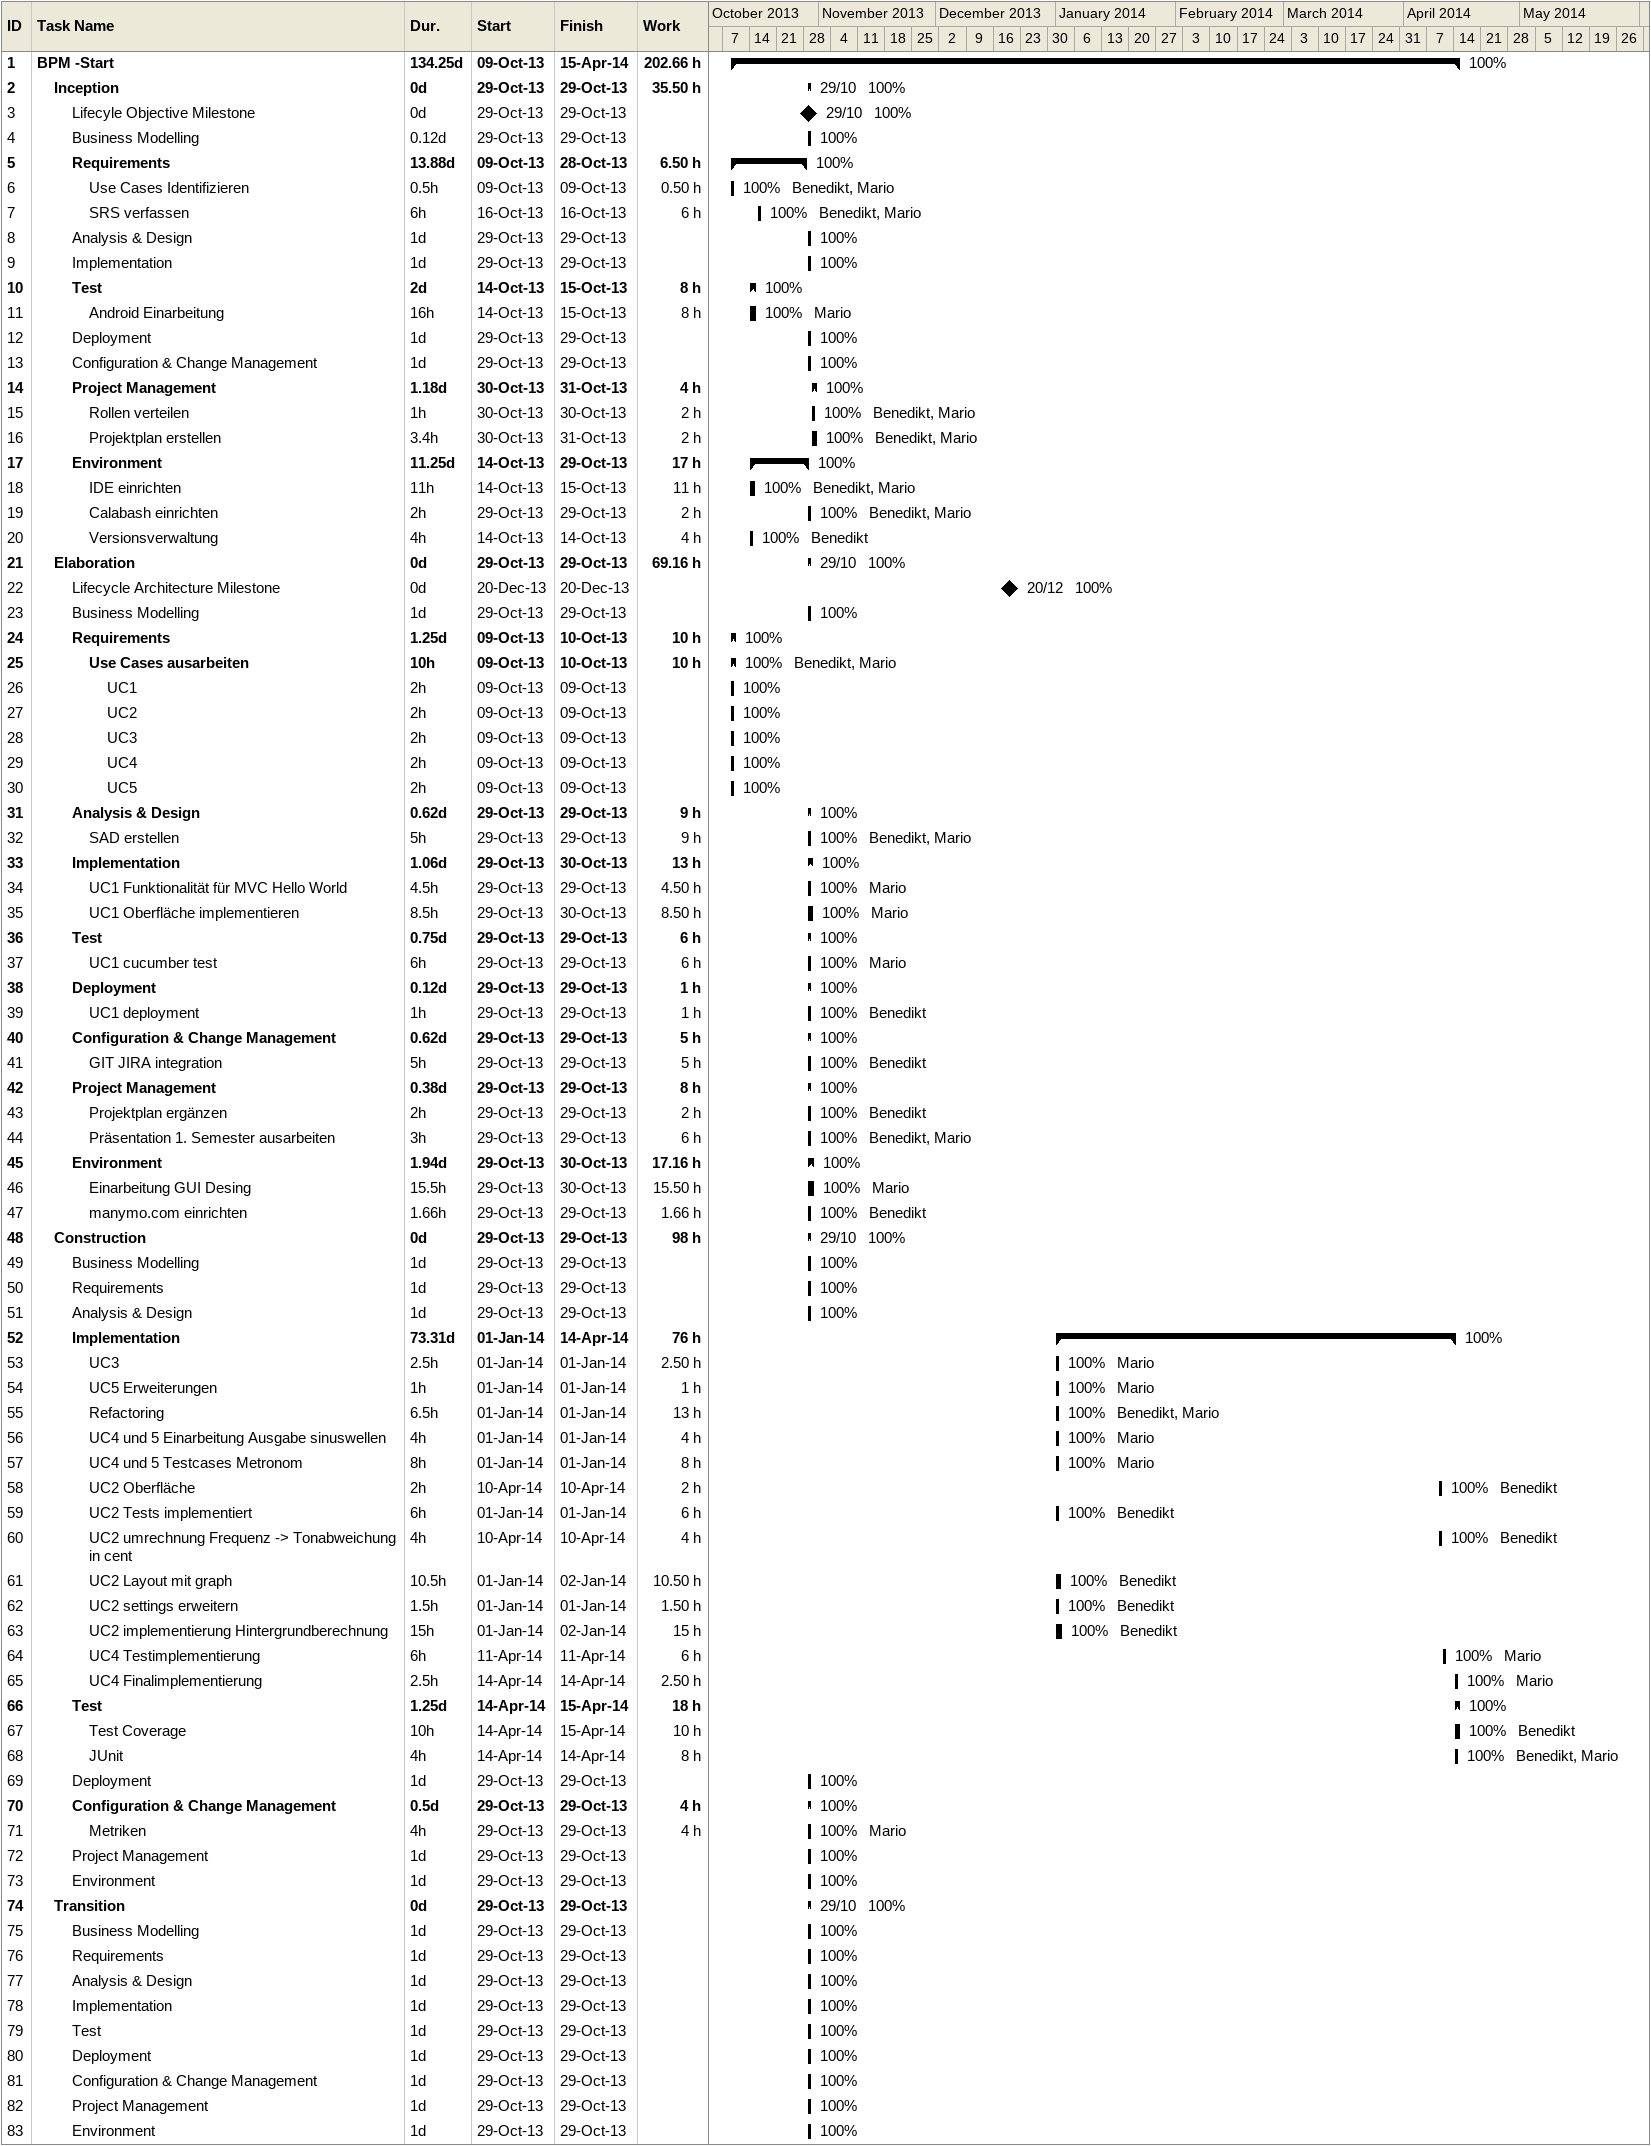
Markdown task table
| ID | Level | Task | Duration | Start | Finish | Resources | % complete | Work (h) |
|---|---|---|---|---|---|---|---|---|
| 1 | 1 | **BPM -Start** | 134.25d | 2013-10-09 | 2014-04-15 |  | 100 | 202.66 |
| 2 | 2 | **Inception** | 0d | 2013-10-29 | 2013-10-29 |  | 100 | 35.50 |
| 3 | 3 | Lifecyle Objective Milestone | 0d | 2013-10-29 | 2013-10-29 |  | 100 |  |
| 4 | 3 | Business Modelling | 0.12d | 2013-10-29 | 2013-10-29 |  | 100 |  |
| 5 | 3 | **Requirements** | 13.88d | 2013-10-09 | 2013-10-28 |  | 100 | 6.50 |
| 6 | 4 | Use Cases Identifizieren | 0.5h | 2013-10-09 | 2013-10-09 | Benedikt, Mario | 100 | 0.50 |
| 7 | 4 | SRS verfassen | 6h | 2013-10-16 | 2013-10-16 | Benedikt, Mario | 100 | 6 |
| 8 | 3 | Analysis & Design | 1d | 2013-10-29 | 2013-10-29 |  | 100 |  |
| 9 | 3 | Implementation | 1d | 2013-10-29 | 2013-10-29 |  | 100 |  |
| 10 | 3 | **Test** | 2d | 2013-10-14 | 2013-10-15 |  | 100 | 8 |
| 11 | 4 | Android Einarbeitung | 16h | 2013-10-14 | 2013-10-15 | Mario | 100 | 8 |
| 12 | 3 | Deployment | 1d | 2013-10-29 | 2013-10-29 |  | 100 |  |
| 13 | 3 | Configuration & Change Management | 1d | 2013-10-29 | 2013-10-29 |  | 100 |  |
| 14 | 3 | **Project Management** | 1.18d | 2013-10-30 | 2013-10-31 |  | 100 | 4 |
| 15 | 4 | Rollen verteilen | 1h | 2013-10-30 | 2013-10-30 | Benedikt, Mario | 100 | 2 |
| 16 | 4 | Projektplan erstellen | 3.4h | 2013-10-30 | 2013-10-31 | Benedikt, Mario | 100 | 2 |
| 17 | 3 | **Environment** | 11.25d | 2013-10-14 | 2013-10-29 |  | 100 | 17 |
| 18 | 4 | IDE einrichten | 11h | 2013-10-14 | 2013-10-15 | Benedikt, Mario | 100 | 11 |
| 19 | 4 | Calabash einrichten | 2h | 2013-10-29 | 2013-10-29 | Benedikt, Mario | 100 | 2 |
| 20 | 4 | Versionsverwaltung | 4h | 2013-10-14 | 2013-10-14 | Benedikt | 100 | 4 |
| 21 | 2 | **Elaboration** | 0d | 2013-10-29 | 2013-10-29 |  | 100 | 69.16 |
| 22 | 3 | Lifecycle Architecture Milestone | 0d | 2013-12-20 | 2013-12-20 |  | 100 |  |
| 23 | 3 | Business Modelling | 1d | 2013-10-29 | 2013-10-29 |  | 100 |  |
| 24 | 3 | **Requirements** | 1.25d | 2013-10-09 | 2013-10-10 |  | 100 | 10 |
| 25 | 4 | **Use Cases ausarbeiten** | 10h | 2013-10-09 | 2013-10-10 | Benedikt, Mario | 100 | 10 |
| 26 | 5 | UC1 | 2h | 2013-10-09 | 2013-10-09 |  | 100 |  |
| 27 | 5 | UC2 | 2h | 2013-10-09 | 2013-10-09 |  | 100 |  |
| 28 | 5 | UC3 | 2h | 2013-10-09 | 2013-10-09 |  | 100 |  |
| 29 | 5 | UC4 | 2h | 2013-10-09 | 2013-10-09 |  | 100 |  |
| 30 | 5 | UC5 | 2h | 2013-10-09 | 2013-10-09 |  | 100 |  |
| 31 | 3 | **Analysis & Design** | 0.62d | 2013-10-29 | 2013-10-29 |  | 100 | 9 |
| 32 | 4 | SAD erstellen | 5h | 2013-10-29 | 2013-10-29 | Benedikt, Mario | 100 | 9 |
| 33 | 3 | **Implementation** | 1.06d | 2013-10-29 | 2013-10-30 |  | 100 | 13 |
| 34 | 4 | UC1 Funktionalität für MVC Hello World | 4.5h | 2013-10-29 | 2013-10-29 | Mario | 100 | 4.50 |
| 35 | 4 | UC1 Oberfläche implementieren | 8.5h | 2013-10-29 | 2013-10-30 | Mario | 100 | 8.50 |
| 36 | 3 | **Test** | 0.75d | 2013-10-29 | 2013-10-29 |  | 100 | 6 |
| 37 | 4 | UC1 cucumber test | 6h | 2013-10-29 | 2013-10-29 | Mario | 100 | 6 |
| 38 | 3 | **Deployment** | 0.12d | 2013-10-29 | 2013-10-29 |  | 100 | 1 |
| 39 | 4 | UC1 deployment | 1h | 2013-10-29 | 2013-10-29 | Benedikt | 100 | 1 |
| 40 | 3 | **Configuration & Change Management** | 0.62d | 2013-10-29 | 2013-10-29 |  | 100 | 5 |
| 41 | 4 | GIT JIRA integration | 5h | 2013-10-29 | 2013-10-29 | Benedikt | 100 | 5 |
| 42 | 3 | **Project Management** | 0.38d | 2013-10-29 | 2013-10-29 |  | 100 | 8 |
| 43 | 4 | Projektplan ergänzen | 2h | 2013-10-29 | 2013-10-29 | Benedikt | 100 | 2 |
| 44 | 4 | Präsentation 1. Semester ausarbeiten | 3h | 2013-10-29 | 2013-10-29 | Benedikt, Mario | 100 | 6 |
| 45 | 3 | **Environment** | 1.94d | 2013-10-29 | 2013-10-30 |  | 100 | 17.16 |
| 46 | 4 | Einarbeitung GUI Desing | 15.5h | 2013-10-29 | 2013-10-30 | Mario | 100 | 15.50 |
| 47 | 4 | manymo.com einrichten | 1.66h | 2013-10-29 | 2013-10-29 | Benedikt | 100 | 1.66 |
| 48 | 2 | **Construction** | 0d | 2013-10-29 | 2013-10-29 |  | 100 | 98 |
| 49 | 3 | Business Modelling | 1d | 2013-10-29 | 2013-10-29 |  | 100 |  |
| 50 | 3 | Requirements | 1d | 2013-10-29 | 2013-10-29 |  | 100 |  |
| 51 | 3 | Analysis & Design | 1d | 2013-10-29 | 2013-10-29 |  | 100 |  |
| 52 | 3 | **Implementation** | 73.31d | 2014-01-01 | 2014-04-14 |  | 100 | 76 |
| 53 | 4 | UC3 | 2.5h | 2014-01-01 | 2014-01-01 | Mario | 100 | 2.50 |
| 54 | 4 | UC5 Erweiterungen | 1h | 2014-01-01 | 2014-01-01 | Mario | 100 | 1 |
| 55 | 4 | Refactoring | 6.5h | 2014-01-01 | 2014-01-01 | Benedikt, Mario | 100 | 13 |
| 56 | 4 | UC4 und 5 Einarbeitung Ausgabe sinuswellen | 4h | 2014-01-01 | 2014-01-01 | Mario | 100 | 4 |
| 57 | 4 | UC4 und 5 Testcases Metronom | 8h | 2014-01-01 | 2014-01-01 | Mario | 100 | 8 |
| 58 | 4 | UC2 Oberfläche | 2h | 2014-04-10 | 2014-04-10 | Benedikt | 100 | 2 |
| 59 | 4 | UC2 Tests implementiert | 6h | 2014-01-01 | 2014-01-01 | Benedikt | 100 | 6 |
| 60 | 4 | UC2 umrechnung Frequenz -> Tonabweichung in cent | 4h | 2014-04-10 | 2014-04-10 | Benedikt | 100 | 4 |
| 61 | 4 | UC2 Layout mit graph | 10.5h | 2014-01-01 | 2014-01-02 | Benedikt | 100 | 10.50 |
| 62 | 4 | UC2 settings erweitern | 1.5h | 2014-01-01 | 2014-01-01 | Benedikt | 100 | 1.50 |
| 63 | 4 | UC2 implementierung Hintergrundberechnung | 15h | 2014-01-01 | 2014-01-02 | Benedikt | 100 | 15 |
| 64 | 4 | UC4 Testimplementierung | 6h | 2014-04-11 | 2014-04-11 | Mario | 100 | 6 |
| 65 | 4 | UC4 Finalimplementierung | 2.5h | 2014-04-14 | 2014-04-14 | Mario | 100 | 2.50 |
| 66 | 3 | **Test** | 1.25d | 2014-04-14 | 2014-04-15 |  | 100 | 18 |
| 67 | 4 | Test Coverage | 10h | 2014-04-14 | 2014-04-15 | Benedikt | 100 | 10 |
| 68 | 4 | JUnit | 4h | 2014-04-14 | 2014-04-14 | Benedikt, Mario | 100 | 8 |
| 69 | 3 | Deployment | 1d | 2013-10-29 | 2013-10-29 |  | 100 |  |
| 70 | 3 | **Configuration & Change Management** | 0.5d | 2013-10-29 | 2013-10-29 |  | 100 | 4 |
| 71 | 4 | Metriken | 4h | 2013-10-29 | 2013-10-29 | Mario | 100 | 4 |
| 72 | 3 | Project Management | 1d | 2013-10-29 | 2013-10-29 |  | 100 |  |
| 73 | 3 | Environment | 1d | 2013-10-29 | 2013-10-29 |  | 100 |  |
| 74 | 2 | **Transition** | 0d | 2013-10-29 | 2013-10-29 |  | 100 |  |
| 75 | 3 | Business Modelling | 1d | 2013-10-29 | 2013-10-29 |  | 100 |  |
| 76 | 3 | Requirements | 1d | 2013-10-29 | 2013-10-29 |  | 100 |  |
| 77 | 3 | Analysis & Design | 1d | 2013-10-29 | 2013-10-29 |  | 100 |  |
| 78 | 3 | Implementation | 1d | 2013-10-29 | 2013-10-29 |  | 100 |  |
| 79 | 3 | Test | 1d | 2013-10-29 | 2013-10-29 |  | 100 |  |
| 80 | 3 | Deployment | 1d | 2013-10-29 | 2013-10-29 |  | 100 |  |
| 81 | 3 | Configuration & Change Management | 1d | 2013-10-29 | 2013-10-29 |  | 100 |  |
| 82 | 3 | Project Management | 1d | 2013-10-29 | 2013-10-29 |  | 100 |  |
| 83 | 3 | Environment | 1d | 2013-10-29 | 2013-10-29 |  | 100 |  |
